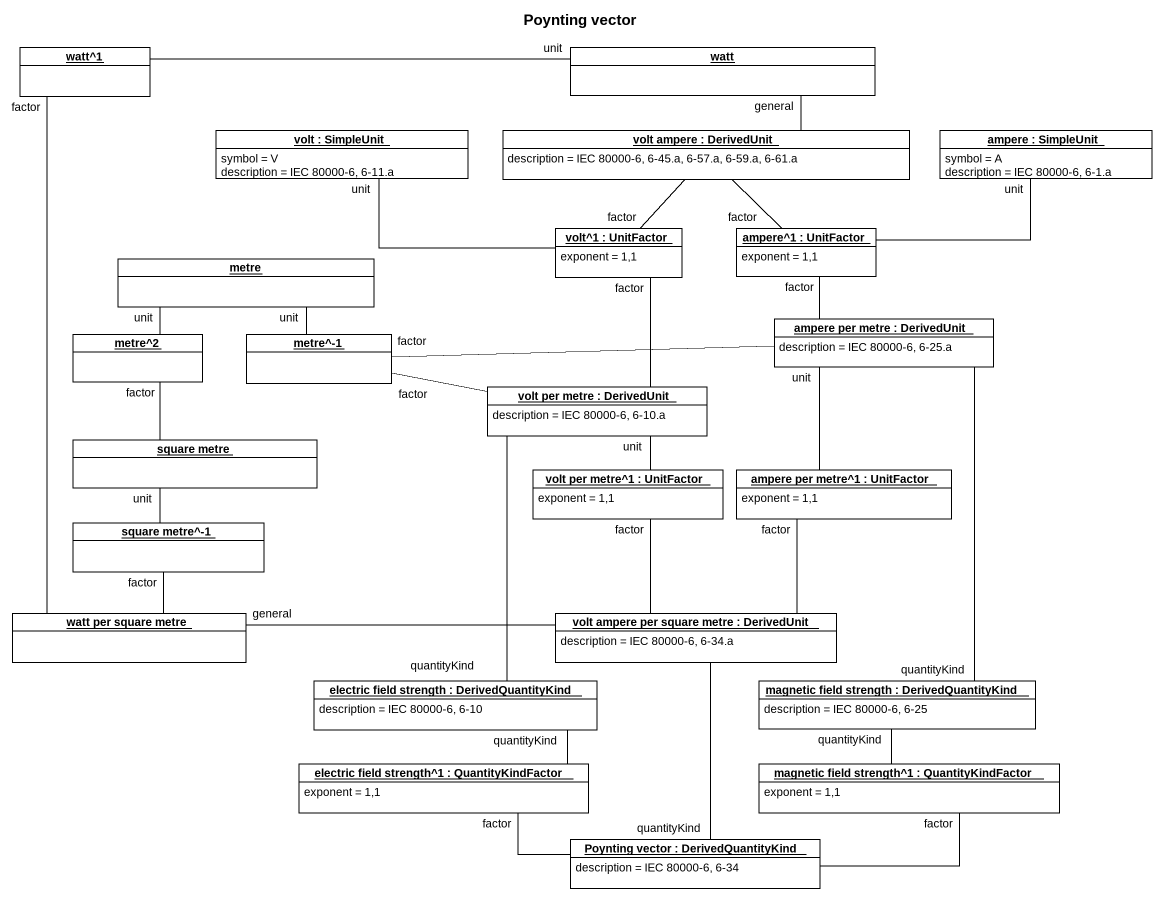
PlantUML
@startuml
title Poynting vector
hide circle
hide empty members
object "watt^1" as watt_1 #FFFFFF
object watt #FFFFFF
object "volt : SimpleUnit" as volt #FFFFFF {
  symbol = V
  description = IEC 80000-6, 6-11.a
}
object "volt ampere : DerivedUnit" as volt_ampere #FFFFFF {
  description = IEC 80000-6, 6-45.a, 6-57.a, 6-59.a, 6-61.a
}
object "ampere : SimpleUnit" as ampere #FFFFFF {
  symbol = A
  description = IEC 80000-6, 6-1.a
}
object "volt^1 : UnitFactor" as volt_1 #FFFFFF {
  exponent = 1,1
}
object "ampere^1 : UnitFactor" as ampere_1 #FFFFFF {
  exponent = 1,1
}
object metre #FFFFFF
object "metre^2" as metre_2 #FFFFFF
object "metre^-1" as metre_1 #FFFFFF
object "ampere per metre : DerivedUnit" as ampere_per_metre #FFFFFF {
  description = IEC 80000-6, 6-25.a
}
object "volt per metre : DerivedUnit" as volt_per_metre #FFFFFF {
  description = IEC 80000-6, 6-10.a
}
object "square metre" as square_metre #FFFFFF
object "volt per metre^1 : UnitFactor" as volt_per_metre_1 #FFFFFF {
  exponent = 1,1
}
object "ampere per metre^1 : UnitFactor" as ampere_per_metre_1 #FFFFFF {
  exponent = 1,1
}
object "square metre^-1" as square_metre_1 #FFFFFF
object "watt per square metre" as watt_per_square_metre #FFFFFF
object "volt ampere per square metre : DerivedUnit" as volt_ampere_per_square_metre #FFFFFF {
  description = IEC 80000-6, 6-34.a
}
object "electric field strength : DerivedQuantityKind" as electric_field_strength #FFFFFF {
  description = IEC 80000-6, 6-10
}
object "magnetic field strength : DerivedQuantityKind" as magnetic_field_strength #FFFFFF {
  description = IEC 80000-6, 6-25
}
object "electric field strength^1 : QuantityKindFactor" as electric_field_strength_1 #FFFFFF {
  exponent = 1,1
}
object "magnetic field strength^1 : QuantityKindFactor" as magnetic_field_strength_1 #FFFFFF {
  exponent = 1,1
}
object "Poynting vector : DerivedQuantityKind" as Poynting_vector #FFFFFF {
  description = IEC 80000-6, 6-34
}
watt_1 -- watt_per_square_metre : factor
watt -left- watt_1 : unit
watt -- volt_ampere : general
volt -right- volt_1 : unit
ampere -left- ampere_1 : unit
volt_1 -up- volt_ampere : factor
volt_1 -- volt_per_metre : factor
ampere_1 -up- volt_ampere : factor
ampere_1 -- ampere_per_metre : factor
metre -- metre_2 : unit
metre -- metre_1 : unit
metre_2 -- square_metre : factor
metre_1 -right- ampere_per_metre : factor
metre_1 -right- volt_per_metre : factor
ampere_per_metre -- ampere_per_metre_1 : unit
ampere_per_metre -- magnetic_field_strength : quantityKind
volt_per_metre -- volt_per_metre_1 : unit
volt_per_metre -- electric_field_strength : quantityKind
square_metre -- square_metre_1 : unit
volt_per_metre_1 -- volt_ampere_per_square_metre : factor
ampere_per_metre_1 -- volt_ampere_per_square_metre : factor
square_metre_1 -- watt_per_square_metre : factor
watt_per_square_metre -right- volt_ampere_per_square_metre : general
volt_ampere_per_square_metre -- Poynting_vector : quantityKind
electric_field_strength -- electric_field_strength_1 : quantityKind
magnetic_field_strength -- magnetic_field_strength_1 : quantityKind
electric_field_strength_1 -right- Poynting_vector : factor
magnetic_field_strength_1 -left- Poynting_vector : factor
@enduml
